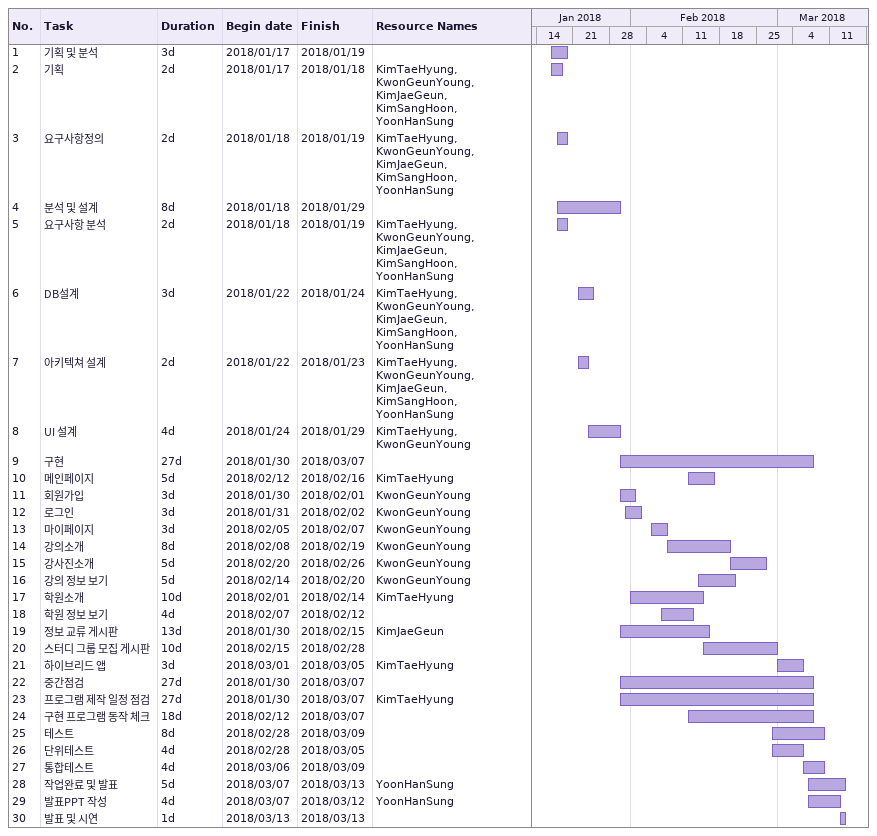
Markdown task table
| ID | Task | Duration | Start | Finish | Resources |
|---|---|---|---|---|---|
| 1 | 기획 및 분석 | 3d | 2018-01-17 | 2018-01-19 |  |
| 2 | 기획 | 2d | 2018-01-17 | 2018-01-18 | KimTaeHyung, KwonGeunYoung, KimJaeGeun, KimSangHoon, YoonHanSung |
| 3 | 요구사항정의 | 2d | 2018-01-18 | 2018-01-19 | KimTaeHyung, KwonGeunYoung, KimJaeGeun, KimSangHoon, YoonHanSung |
| 4 | 분석 및 설계 | 8d | 2018-01-18 | 2018-01-29 |  |
| 5 | 요구사항 분석 | 2d | 2018-01-18 | 2018-01-19 | KimTaeHyung, KwonGeunYoung, KimJaeGeun, KimSangHoon, YoonHanSung |
| 6 | DB설계 | 3d | 2018-01-22 | 2018-01-24 | KimTaeHyung, KwonGeunYoung, KimJaeGeun, KimSangHoon, YoonHanSung |
| 7 | 아키텍쳐 설계 | 2d | 2018-01-22 | 2018-01-23 | KimTaeHyung, KwonGeunYoung, KimJaeGeun, KimSangHoon, YoonHanSung |
| 8 | UI 설계 | 4d | 2018-01-24 | 2018-01-29 | KimTaeHyung, KwonGeunYoung |
| 9 | 구현 | 27d | 2018-01-30 | 2018-03-07 |  |
| 10 | 메인페이지 | 5d | 2018-02-12 | 2018-02-16 | KimTaeHyung |
| 11 | 회원가입 | 3d | 2018-01-30 | 2018-02-01 | KwonGeunYoung |
| 12 | 로그인 | 3d | 2018-01-31 | 2018-02-02 | KwonGeunYoung |
| 13 | 마이페이지 | 3d | 2018-02-05 | 2018-02-07 | KwonGeunYoung |
| 14 | 강의소개 | 8d | 2018-02-08 | 2018-02-19 | KwonGeunYoung |
| 15 | 강사진소개 | 5d | 2018-02-20 | 2018-02-26 | KwonGeunYoung |
| 16 | 강의 정보 보기 | 5d | 2018-02-14 | 2018-02-20 | KwonGeunYoung |
| 17 | 학원소개 | 10d | 2018-02-01 | 2018-02-14 | KimTaeHyung |
| 18 | 학원 정보 보기 | 4d | 2018-02-07 | 2018-02-12 |  |
| 19 | 정보 교류 게시판 | 13d | 2018-01-30 | 2018-02-15 | KimJaeGeun |
| 20 | 스터디 그룹 모집 게시판 | 10d | 2018-02-15 | 2018-02-28 |  |
| 21 | 하이브리드 앱 | 3d | 2018-03-01 | 2018-03-05 | KimTaeHyung |
| 22 | 중간점검 | 27d | 2018-01-30 | 2018-03-07 |  |
| 23 | 프로그램 제작 일정 점검 | 27d | 2018-01-30 | 2018-03-07 | KimTaeHyung |
| 24 | 구현 프로그램 동작 체크 | 18d | 2018-02-12 | 2018-03-07 |  |
| 25 | 테스트 | 8d | 2018-02-28 | 2018-03-09 |  |
| 26 | 단위테스트 | 4d | 2018-02-28 | 2018-03-05 |  |
| 27 | 통합테스트 | 4d | 2018-03-06 | 2018-03-09 |  |
| 28 | 작업완료 및 발표 | 5d | 2018-03-07 | 2018-03-13 | YoonHanSung |
| 29 | 발표PPT 작성 | 4d | 2018-03-07 | 2018-03-12 | YoonHanSung |
| 30 | 발표 및 시연 | 1d | 2018-03-13 | 2018-03-13 |  |
